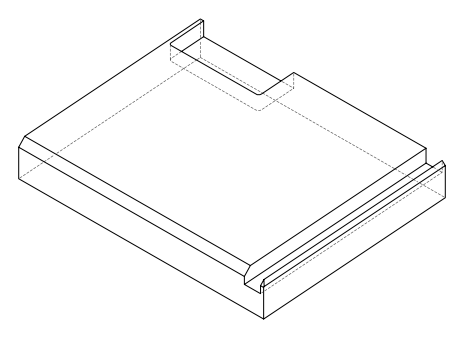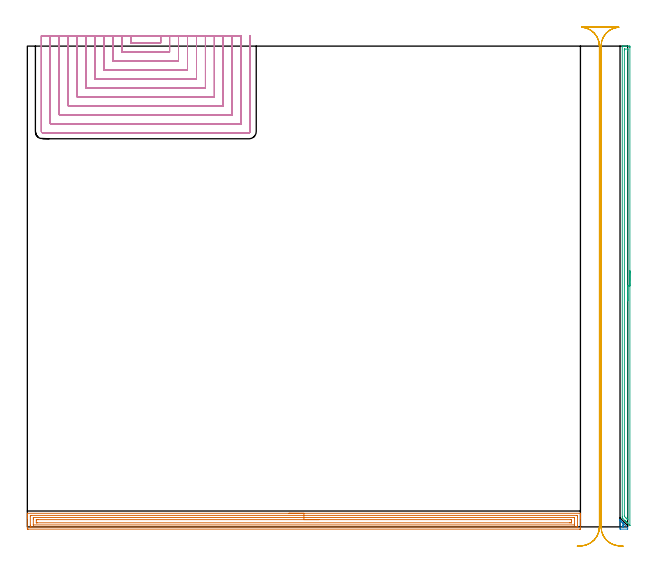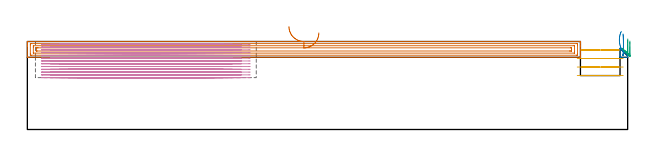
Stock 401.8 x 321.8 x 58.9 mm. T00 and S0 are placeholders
(PLAN: 5 operations, 2 tool changes, 109.8 min)
(1 AREA_MILL | FG_CHAMFER_SURFACE | UGT0205_001 | 12.09 min | 21140 mm3)
(2 AREA_MILL_1 | FG_CHAMFER_SURFACE_1 | UGT0205_001 | 0.23 min | 627 mm3)
(3 AREA_MILL_2 | FG_CHAMFER_SURFACE_2 | UGT0205_001 | 5.29 min | 14783 mm3)
(4 MILL_SLOT | SLOT_PARTIAL_RECTANGULAR | NXT0201_009 | Follow Part, ap 2, ae 75% | 86.14 min | 221576 mm3)
(5 MILL_RECTANGULAR_SLOT | SLOT_RECTANGULAR | UGT0201_109 | Follow Part, ap 6.35, ae 75% | 6.06 min | 190431 mm3)
(TOOL UGT0205_001 | Chamfer Mill 20 x 3 x 45 deg. | D20 FL50 Z2)
(TOOL NXT0201_009 | ENDMILL 8mm [2P460-0800-NA 1630] | D8 FL26 Z6)
(TOOL UGT0201_109 | End Mill 25.4 mm | D25.4 FL25 Z2)
(OP 1 AREA_MILL)
G17 G21 G94 G90
T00 M6
G54
G17 G0 G90 X175.1 Y9.1 S1061 M3
G43 Z68.9 H0
G94 G1 X175.138 Z68.028 F250.
X175.252 Z67.163
X175.441 Z66.312
X175.703 Z65.48
X176.037 Z64.674
X176.44 Z63.9
X176.909 Z63.164
X177.44 Z62.472
X178.029 Z61.829
X178.672 Z61.239
X179.364 Z60.708
X180.1 Z60.24
X180.874 Z59.837
X181.68 Z59.503
X182.512 Z59.241
X183.364 Z59.052
X184.228 Z58.938
X185.1 Z58.9
X370.028
X370.192 Y9.097 Z58.888
X370.195 Y9.096 Z58.887
X370.2 Y8.753 Z58.552
Y8.444 Z58.244
Y7.767 Z57.562
Y6.546 Z56.343
Y6.004 Z55.798
Y-0.777 Z49.021
X370.197 Y-1.048 Z48.749
X370.19 Y-1.492 Z48.306
X370.035 Y-1.496 Z48.302
X369.582 Y-1.5 Z48.3
X0.618
X0.179 Y-1.496 Z48.302
X0.01 Y-1.492 Z48.306
X0. Y-1.319 Z48.478
Y6.004 Z55.798
Y6.546 Z56.343
Y6.885 Z56.681
Y7.428 Z57.224
Y7.767 Z57.562
Y8.444 Z58.244
Y8.753 Z58.552
X0.005 Y9.096 Z58.887
X0.008 Y9.097 Z58.888
X0.172 Y9.1 Z58.9
X185.1
Y7.686 Z57.486
X367.795 Y7.685 Z57.485
X367.878
X368.165 Y7.679 Z57.479
X368.19 Y7.585 Z57.385
X368.197 Y7.37 Z57.17
X368.199 Y6.885 Z56.685
X368.2 Y6.486 Z56.286
X368.199 Y0.715 Z50.515
X368.198 Y0.317 Z50.117
X368.19 Y-0.077 Z49.723
X367.795 Y-0.084 Z49.716
X367.712 Y-0.085 Z49.715
X2.405
X2.322
X2.035 Y-0.079 Z49.721
X2.01 Y0.015 Z49.815
X2.003 Y0.23 Z50.03
X2.001 Y0.715 Z50.515
X2. Y1.115 Z50.915
X2.001 Y6.885 Z56.685
X2.002 Y7.283 Z57.083
X2.01 Y7.678 Z57.478
X2.405 Y7.684 Z57.484
X2.488 Y7.685 Z57.485
X185.1 Y7.686 Z57.486
Y6.272 Z56.072
X366.008 Y6.271 Z56.071
X366.099 Y6.27 Z56.07
X366.17 Y6.267 Z56.067
X366.185 Y6.265 Z56.065
X366.19 Y6.246 Z56.046
X366.194 Y6.193 Z55.993
X366.199 Y6.004 Z55.804
X366.2 Y2.289 Z52.089
X366.199 Y1.596 Z51.396
X366.198 Y1.409 Z51.209
X366.19 Y1.345 Z51.145
X366.187 Y1.335 Z51.135
X366.176 Y1.333 Z51.133
X366.144 Y1.33 Z51.13
X366.008 Y1.329 Z51.129
X4.192
X4.101 Y1.33 Z51.13
X4.03 Y1.333 Z51.133
X4.015 Y1.335 Z51.135
X4.01 Y1.354 Z51.154
X4.006 Y1.407 Z51.207
X4.001 Y1.596 Z51.396
X4. Y5.311 Z55.111
X4.001 Y6.004 Z55.804
X4.003 Y6.191 Z55.991
X4.01 Y6.255 Z56.055
X4.014 Y6.265 Z56.065
X4.024 Y6.267 Z56.067
X4.056 Y6.27 Z56.07
X4.192 Y6.271 Z56.071
X185.1 Y6.272 Z56.072
Y4.857 Z54.657
X363.597
X364.069 Y4.853 Z54.653
X364.177 Y4.85 Z54.65
X364.19 Y4.848 Z54.648
X364.193 Y4.827 Z54.627
X364.197 Y4.776 Z54.576
X364.199 Y4.673 Z54.473
X364.2 Y4.262 Z54.062
Y3.38 Z53.18
X364.199 Y2.929 Z52.729
X364.196 Y2.822 Z52.622
X364.192 Y2.769 Z52.569
X364.188 Y2.75 Z52.55
X364.16 Y2.748 Z52.548
X363.951 Y2.745 Z52.545
X363.328 Y2.743 Z52.543
X363.06
X6.603
X6.131 Y2.747 Z52.547
X6.023 Y2.75 Z52.55
X6.01 Y2.752 Z52.552
X6.007 Y2.773 Z52.573
X6.003 Y2.824 Z52.624
X6.001 Y2.927 Z52.727
X6. Y4.241 Z54.041
X6.002 Y4.671 Z54.471
X6.004 Y4.778 Z54.578
X6.009 Y4.831 Z54.631
X6.012 Y4.85 Z54.65
X6.04 Y4.852 Z54.652
X6.249 Y4.855 Z54.655
X6.872 Y4.857 Z54.657
X7.141
X185.1
X185.972 Z54.695
X186.837 Z54.809
X187.688 Z54.998
X188.52 Z55.26
X189.326 Z55.594
X190.1 Z55.997
X190.836 Z56.466
X191.528 Z56.997
X192.171 Z57.586
X192.76 Z58.229
X193.292 Z58.922
X193.76 Z59.657
X194.163 Z60.431
X194.497 Z61.237
X194.759 Z62.069
X194.948 Z62.921
X195.062 Z63.786
X195.1 Z64.657
G0 Z68.9
M5
M2
(OP 2 AREA_MILL_1)
G17 G21 G94 G90
T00 M6
G54
G17 G0 G90 X397.563 Y3.637 S1061 M3
G43 Z68.9 H0
Z65.684
G94 G1 X397.229 Y3.971 Z64.95 F250.
X396.942 Y4.258 Z64.178
X396.703 Y4.497 Z63.374
X396.515 Y4.685 Z62.543
X396.379 Y4.821 Z61.692
X396.295 Y4.905 Z60.828
X396.266 Y4.935 Z59.956
X396.29 Y4.91 Z59.085
X396.367 Y4.833 Z58.219
X396.498 Y4.702 Z57.367
X396.681 Y4.519 Z56.533
X396.914 Y4.286 Z55.726
X397.197 Y4.003 Z54.95
X397.526 Y3.674 Z54.212
X397.899 Y3.301 Z53.518
X398.314 Y2.887 Z52.872
X398.767 Y2.434 Z52.28
X399.254 Y1.946 Z51.745
X401.525 Y-0.325 Z49.475
X401.729 Y-0.533 Z49.267
X401.795 Y-0.605 Z49.191
X401.797 Y-0.697 Z49.099
X401.8 Y-0.909 Z48.89
Y-1.135 Z48.665
X401.799 Y-1.493 Z48.307
X401.789 Y-1.495 Z48.305
X401.608 Y-1.5 Z48.3
X397.062
X396.881 Y-1.497 Z48.303
X396.707 Y-1.493 Z48.307
X396.7 Y-1.135 Z48.665
Y4.436 Z54.234
Y4.472 Z54.269
X396.704 Z54.268
X396.733 Y4.46 Z54.255
X396.768 Y4.434 Z54.229
X397.354 Y3.846 Z53.645
X399.254 Y1.946 Z51.745
X398.708 Y0. Z49.8
X398.812 Y-0.068 Z49.732
X398.815 Y-0.075 Z49.725
X398.812 Y-0.078 Z49.722
X398.71 Y-0.052 Z49.748
X398.707 Y-0.01 Z49.79
X398.708 Y0. Z49.8
X398.761 Y0.588 Z50.442
X398.809 Y1.118 Z51.133
X398.851 Y1.586 Z51.867
X398.887 Y1.989 Z52.64
X398.918 Y2.323 Z53.446
X398.941 Y2.586 Z54.277
X398.958 Y2.776 Z55.128
X398.969 Y2.891 Z55.993
X398.972 Y2.931 Z56.865
X398.969 Y2.895 Z57.736
X398.959 Y2.783 Z58.601
X398.942 Y2.597 Z59.454
X398.919 Y2.337 Z60.286
X398.889 Y2.006 Z61.093
X398.853 Y1.607 Z61.867
X398.811 Y1.141 Z62.604
X398.763 Y0.614 Z63.297
X398.711 Y0.028 Z63.942
G0 Z68.9
M5
M2
(OP 3 AREA_MILL_2)
G17 G21 G94 G90
T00 M6
G54
G17 G0 G90 X403.3 Y171.35 S1061 M3
G43 Z68.9 H0
Z59.2
G94 G1 Y171.312 Z58.328 F250.
Y171.198 Z57.463
Y171.009 Z56.612
Y170.747 Z55.78
Y170.413 Z54.974
Y170.01 Z54.2
Y169.542 Z53.464
Y169.01 Z52.772
Y168.421 Z52.129
Y167.778 Z51.54
Y167.086 Z51.008
Y166.35 Z50.54
Y165.576 Z50.137
Y164.77 Z49.803
Y163.938 Z49.541
Y163.086 Z49.352
Y162.222 Z49.238
Y161.35 Z49.2
Y1.066
X403.299 Y1.018 Z49.201
X403.292 Y0.908 Z49.206
X401.794 Y2.405 Z50.704
X401.625 Y2.572 Z50.869
X401.463 Y2.736 Z51.035
X401.347 Y2.852 Z51.151
X401.188 Y3.01 Z51.307
X401.034 Y3.165 Z51.463
X400.901 Y3.298 Z51.597
X400.75 Y3.448 Z51.745
X400.605 Y3.594 Z51.892
X400.454 Y3.745 Z52.044
X400.312 Y3.886 Z52.183
X400.176 Y4.023 Z52.321
X400.008 Y4.191 Z52.49
X398.562 Y5.637 Z53.935
X398.225 Y5.977 Z54.275
X398.207 Y6. Z54.293
X398.2 Y6.87 Z54.3
Y321.634
X398.202 Y321.79 Z54.288
X398.333 Y321.798 Z54.159
X398.469 Y321.8 Z54.03
X398.787 Z53.712
X399.437 Z53.057
X400.638 Z51.859
X401.188 Z51.306
X402.663 Z49.833
X402.938 Y321.797 Z49.558
X403.292 Y321.79 Z49.204
X403.297 Y321.554 Z49.2
X403.3 Y321.188
Y320.818
Y161.35
X401.886 Z50.614
X401.885 Y5.265 Z50.615
X401.884 Y5.084 Z50.616
X401.881 Y4.872 Z50.619
X401.879 Y4.785 Z50.621
X401.826 Y4.834 Z50.674
X401.568 Y5.084 Z50.932
X401.188 Y5.462 Z51.312
X400.673 Y5.977 Z51.827
X400.312 Y6.339 Z52.188
X399.79 Y6.87 Z52.71
X399.621 Y7.053 Z52.879
X399.619 Y7.227 Z52.881
X399.615 Y7.582 Z52.885
Y319.221
X399.616 Y319.402 Z52.884
X399.621 Y319.757 Z52.879
X399.625 Y319.79 Z52.875
X399.688 Y319.794 Z52.812
X399.792 Y319.798 Z52.708
X399.923 Y319.8 Z52.577
X401.673 Y319.799 Z50.827
X401.83 Y319.794 Z50.67
X401.859 Y319.79 Z50.641
X401.879 Y319.784 Z50.621
X401.88 Y319.749 Z50.62
X401.884 Y319.584 Z50.616
X401.885 Y319.402 Z50.615
X401.886 Y318.689 Z50.614
Y161.35
Y160.478 Z50.652
Y159.614 Z50.766
Y158.762 Z50.955
Y157.93 Z51.217
Y157.124 Z51.551
Y156.35 Z51.954
Y155.614 Z52.423
Y154.922 Z52.954
Y154.279 Z53.543
Y153.69 Z54.186
Y153.158 Z54.878
Y152.69 Z55.614
Y152.287 Z56.388
Y151.953 Z57.194
Y151.691 Z58.026
Y151.502 Z58.878
Y151.388 Z59.743
Y151.35 Z60.614
G0 Z68.9
M5
M2
(OP 4 MILL_SLOT)
G17 G21 G94 G90
T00 M6
G54
G17 G0 G90 X69.4 Y328.8 S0 M3
G43 Z68.901 H1
Z57.039
G94 G1 Y325.8 F250.
Y323.8 F500.
X89.2
Y325.8
Y328.8 F250.
X63.4
Y325.8
Y317.8 F500.
X95.2
Y325.8
Y328.8 F250.
X57.4
Y325.8
Y311.8 F500.
X101.2
Y325.8
Y328.8 F250.
X51.4
Y325.8
Y305.8 F500.
X107.2
Y325.8
Y328.8 F250.
X45.4
Y325.8
Y299.8 F500.
X113.2
Y325.8
Y328.8 F250.
X39.4
Y325.8
Y293.8 F500.
X119.2
Y325.8
Y328.8 F250.
X33.4
Y325.8
Y287.8 F500.
X125.2
Y325.8
Y328.8 F250.
X27.4
Y325.8
Y281.8 F500.
X131.2
Y325.8
Y328.8 F250.
X21.4
Y325.8
Y275.8 F500.
X137.2
Y325.8
Y328.8 F250.
X15.4
Y325.8
Y269.8 F500.
X143.2
Y325.8
Y328.8 F250.
X9.4
Y325.8
Y264.6 F500.
G3 X10.2 Y263.8 R0.8
G1 X148.4
G3 X149.2 Y264.6 R0.8
G1 Y325.8
Y328.8 F250.
G0 X69.4 Z55.178
G1 Y325.8
Y323.8 F500.
X89.2
Y325.8
Y328.8 F250.
X63.4
Y325.8
Y317.8 F500.
X95.2
Y325.8
Y328.8 F250.
X57.4
Y325.8
Y311.8 F500.
X101.2
Y325.8
Y328.8 F250.
X51.4
Y325.8
Y305.8 F500.
X107.2
Y325.8
Y328.8 F250.
X45.4
Y325.8
Y299.8 F500.
X113.2
Y325.8
Y328.8 F250.
X39.4
Y325.8
Y293.8 F500.
X119.2
Y325.8
Y328.8 F250.
X33.4
Y325.8
Y287.8 F500.
X125.2
Y325.8
Y328.8 F250.
X27.4
Y325.8
Y281.8 F500.
X131.2
Y325.8
Y328.8 F250.
X21.4
Y325.8
Y275.8 F500.
X137.2
Y325.8
Y328.8 F250.
X15.4
Y325.8
Y269.8 F500.
X143.2
Y325.8
Y328.8 F250.
X9.4
Y325.8
Y264.6 F500.
G3 X10.2 Y263.8 R0.8
G1 X148.4
G3 X149.2 Y264.6 R0.8
G1 Y325.8
Y328.8 F250.
G0 X69.4 Z53.316
G1 Y325.8
Y323.8 F500.
X89.2
Y325.8
Y328.8 F250.
X63.4
Y325.8
Y317.8 F500.
X95.2
Y325.8
Y328.8 F250.
X57.4
Y325.8
Y311.8 F500.
X101.2
Y325.8
Y328.8 F250.
X51.4
Y325.8
Y305.8 F500.
X107.2
Y325.8
Y328.8 F250.
X45.4
Y325.8
Y299.8 F500.
X113.2
Y325.8
Y328.8 F250.
X39.4
Y325.8
Y293.8 F500.
X119.2
Y325.8
Y328.8 F250.
X33.4
Y325.8
Y287.8 F500.
X125.2
Y325.8
Y328.8 F250.
X27.4
Y325.8
Y281.8 F500.
X131.2
Y325.8
Y328.8 F250.
X21.4
Y325.8
Y275.8 F500.
X137.2
Y325.8
Y328.8 F250.
X15.4
Y325.8
Y269.8 F500.
X143.2
Y325.8
Y328.8 F250.
X9.4
Y325.8
Y264.6 F500.
G3 X10.2 Y263.8 R0.8
G1 X148.4
G3 X149.2 Y264.6 R0.8
G1 Y325.8
Y328.8 F250.
G0 X69.4 Z51.454
G1 Y325.8
Y323.8 F500.
X89.2
Y325.8
Y328.8 F250.
X63.4
Y325.8
Y317.8 F500.
X95.2
Y325.8
Y328.8 F250.
X57.4
Y325.8
Y311.8 F500.
X101.2
Y325.8
Y328.8 F250.
X51.4
Y325.8
Y305.8 F500.
X107.2
Y325.8
Y328.8 F250.
X45.4
Y325.8
Y299.8 F500.
X113.2
Y325.8
Y328.8 F250.
X39.4
Y325.8
Y293.8 F500.
X119.2
Y325.8
Y328.8 F250.
X33.4
Y325.8
Y287.8 F500.
X125.2
Y325.8
Y328.8 F250.
X27.4
Y325.8
Y281.8 F500.
X131.2
Y325.8
Y328.8 F250.
X21.4
Y325.8
Y275.8 F500.
X137.2
Y325.8
Y328.8 F250.
X15.4
Y325.8
Y269.8 F500.
X143.2
Y325.8
Y328.8 F250.
X9.4
Y325.8
Y264.6 F500.
G3 X10.2 Y263.8 R0.8
G1 X148.4
G3 X149.2 Y264.6 R0.8
G1 Y325.8
Y328.8 F250.
G0 X69.4 Z49.593
G1 Y325.8
Y323.8 F500.
X89.2
Y325.8
Y328.8 F250.
X63.4
Y325.8
Y317.8 F500.
X95.2
Y325.8
Y328.8 F250.
X57.4
Y325.8
Y311.8 F500.
X101.2
Y325.8
Y328.8 F250.
X51.4
Y325.8
Y305.8 F500.
X107.2
Y325.8
Y328.8 F250.
X45.4
Y325.8
Y299.8 F500.
X113.2
Y325.8
Y328.8 F250.
X39.4
Y325.8
Y293.8 F500.
X119.2
Y325.8
Y328.8 F250.
X33.4
Y325.8
Y287.8 F500.
X125.2
Y325.8
Y328.8 F250.
X27.4
Y325.8
Y281.8 F500.
X131.2
Y325.8
Y328.8 F250.
X21.4
Y325.8
Y275.8 F500.
X137.2
Y325.8
Y328.8 F250.
X15.4
Y325.8
Y269.8 F500.
X143.2
Y325.8
Y328.8 F250.
X9.4
Y325.8
Y264.6 F500.
G3 X10.2 Y263.8 R0.8
G1 X148.4
G3 X149.2 Y264.6 R0.8
G1 Y325.8
Y328.8 F250.
G0 X69.4 Z47.731
G1 Y325.8
Y323.8 F500.
X89.2
Y325.8
Y328.8 F250.
X63.4
Y325.8
Y317.8 F500.
X95.2
Y325.8
Y328.8 F250.
X57.4
Y325.8
Y311.8 F500.
X101.2
Y325.8
Y328.8 F250.
X51.4
Y325.8
Y305.8 F500.
X107.2
Y325.8
Y328.8 F250.
X45.4
Y325.8
Y299.8 F500.
X113.2
Y325.8
Y328.8 F250.
X39.4
Y325.8
Y293.8 F500.
X119.2
Y325.8
Y328.8 F250.
X33.4
Y325.8
Y287.8 F500.
X125.2
Y325.8
Y328.8 F250.
X27.4
Y325.8
Y281.8 F500.
X131.2
Y325.8
Y328.8 F250.
X21.4
Y325.8
Y275.8 F500.
X137.2
Y325.8
Y328.8 F250.
X15.4
Y325.8
Y269.8 F500.
X143.2
Y325.8
Y328.8 F250.
X9.4
Y325.8
Y264.6 F500.
G3 X10.2 Y263.8 R0.8
G1 X148.4
G3 X149.2 Y264.6 R0.8
G1 Y325.8
Y328.8 F250.
G0 X69.4 Z45.87
G1 Y325.8
Y323.8 F500.
X89.2
Y325.8
Y328.8 F250.
X63.4
Y325.8
Y317.8 F500.
X95.2
Y325.8
Y328.8 F250.
X57.4
Y325.8
Y311.8 F500.
X101.2
Y325.8
Y328.8 F250.
X51.4
Y325.8
Y305.8 F500.
X107.2
Y325.8
Y328.8 F250.
X45.4
Y325.8
Y299.8 F500.
X113.2
Y325.8
Y328.8 F250.
X39.4
Y325.8
Y293.8 F500.
X119.2
Y325.8
Y328.8 F250.
X33.4
Y325.8
Y287.8 F500.
X125.2
Y325.8
Y328.8 F250.
X27.4
Y325.8
Y281.8 F500.
X131.2
Y325.8
Y328.8 F250.
X21.4
Y325.8
Y275.8 F500.
X137.2
Y325.8
Y328.8 F250.
X15.4
Y325.8
Y269.8 F500.
X143.2
Y325.8
Y328.8 F250.
X9.4
Y325.8
Y264.6 F500.
G3 X10.2 Y263.8 R0.8
G1 X148.4
G3 X149.2 Y264.6 R0.8
G1 Y325.8
Y328.8 F250.
G0 X69.4 Z44.008
G1 Y325.8
Y323.8 F500.
X89.2
Y325.8
Y328.8 F250.
X63.4
Y325.8
Y317.8 F500.
X95.2
Y325.8
Y328.8 F250.
X57.4
Y325.8
Y311.8 F500.
X101.2
Y325.8
Y328.8 F250.
X51.4
Y325.8
Y305.8 F500.
X107.2
Y325.8
Y328.8 F250.
X45.4
Y325.8
Y299.8 F500.
X113.2
Y325.8
Y328.8 F250.
X39.4
Y325.8
Y293.8 F500.
X119.2
Y325.8
Y328.8 F250.
X33.4
Y325.8
Y287.8 F500.
X125.2
Y325.8
Y328.8 F250.
X27.4
Y325.8
Y281.8 F500.
X131.2
Y325.8
Y328.8 F250.
X21.4
Y325.8
Y275.8 F500.
X137.2
Y325.8
Y328.8 F250.
X15.4
Y325.8
Y269.8 F500.
X143.2
Y325.8
Y328.8 F250.
X9.4
Y325.8
Y264.6 F500.
G3 X10.2 Y263.8 R0.8
G1 X148.4
G3 X149.2 Y264.6 R0.8
G1 Y325.8
Y328.8 F250.
G0 X69.4 Z42.146
G1 Y325.8
Y323.8 F500.
X89.2
Y325.8
Y328.8 F250.
X63.4
Y325.8
Y317.8 F500.
X95.2
Y325.8
Y328.8 F250.
X57.4
Y325.8
Y311.8 F500.
X101.2
Y325.8
Y328.8 F250.
X51.4
Y325.8
Y305.8 F500.
X107.2
Y325.8
Y328.8 F250.
X45.4
Y325.8
Y299.8 F500.
X113.2
Y325.8
Y328.8 F250.
X39.4
Y325.8
Y293.8 F500.
X119.2
Y325.8
Y328.8 F250.
X33.4
Y325.8
Y287.8 F500.
X125.2
Y325.8
Y328.8 F250.
X27.4
Y325.8
Y281.8 F500.
X131.2
Y325.8
Y328.8 F250.
X21.4
Y325.8
Y275.8 F500.
X137.2
Y325.8
Y328.8 F250.
X15.4
Y325.8
Y269.8 F500.
X143.2
Y325.8
Y328.8 F250.
X9.4
Y325.8
Y264.6 F500.
G3 X10.2 Y263.8 R0.8
G1 X148.4
G3 X149.2 Y264.6 R0.8
G1 Y325.8
Y328.8 F250.
G0 X69.4 Z40.285
G1 Y325.8
Y323.8 F500.
X89.2
Y325.8
Y328.8 F250.
X63.4
Y325.8
Y317.8 F500.
X95.2
Y325.8
Y328.8 F250.
X57.4
Y325.8
Y311.8 F500.
X101.2
Y325.8
Y328.8 F250.
X51.4
Y325.8
Y305.8 F500.
X107.2
Y325.8
Y328.8 F250.
X45.4
Y325.8
Y299.8 F500.
X113.2
Y325.8
Y328.8 F250.
X39.4
Y325.8
Y293.8 F500.
X119.2
Y325.8
Y328.8 F250.
X33.4
Y325.8
Y287.8 F500.
X125.2
Y325.8
Y328.8 F250.
X27.4
Y325.8
Y281.8 F500.
X131.2
Y325.8
Y328.8 F250.
X21.4
Y325.8
Y275.8 F500.
X137.2
Y325.8
Y328.8 F250.
X15.4
Y325.8
Y269.8 F500.
X143.2
Y325.8
Y328.8 F250.
X9.4
Y325.8
Y264.6 F500.
G3 X10.2 Y263.8 R0.8
G1 X148.4
G3 X149.2 Y264.6 R0.8
G1 Y325.8
Y328.8 F250.
G0 X69.4 Z38.423
G1 Y325.8
Y323.8 F500.
X89.2
Y325.8
Y328.8 F250.
X63.4
Y325.8
Y317.8 F500.
X95.2
Y325.8
Y328.8 F250.
X57.4
Y325.8
Y311.8 F500.
X101.2
Y325.8
Y328.8 F250.
X51.4
Y325.8
Y305.8 F500.
X107.2
Y325.8
Y328.8 F250.
X45.4
Y325.8
Y299.8 F500.
X113.2
Y325.8
Y328.8 F250.
X39.4
Y325.8
Y293.8 F500.
X119.2
Y325.8
Y328.8 F250.
X33.4
Y325.8
Y287.8 F500.
X125.2
Y325.8
Y328.8 F250.
X27.4
Y325.8
Y281.8 F500.
X131.2
Y325.8
Y328.8 F250.
X21.4
Y325.8
Y275.8 F500.
X137.2
Y325.8
Y328.8 F250.
X15.4
Y325.8
Y269.8 F500.
X143.2
Y325.8
Y328.8 F250.
X9.4
Y325.8
Y264.6 F500.
G3 X10.2 Y263.8 R0.8
G1 X148.4
G3 X149.2 Y264.6 R0.8
G1 Y325.8
Y328.8 F250.
G0 X69.4 Z36.562
G1 Y325.8
Y323.8 F500.
X89.2
Y325.8
Y328.8 F250.
X63.4
Y325.8
Y317.8 F500.
X95.2
Y325.8
Y328.8 F250.
X57.4
Y325.8
Y311.8 F500.
X101.2
Y325.8
Y328.8 F250.
X51.4
Y325.8
Y305.8 F500.
X107.2
Y325.8
Y328.8 F250.
X45.4
Y325.8
Y299.8 F500.
X113.2
Y325.8
Y328.8 F250.
X39.4
Y325.8
Y293.8 F500.
X119.2
Y325.8
Y328.8 F250.
X33.4
Y325.8
Y287.8 F500.
X125.2
Y325.8
Y328.8 F250.
X27.4
Y325.8
Y281.8 F500.
X131.2
Y325.8
Y328.8 F250.
X21.4
Y325.8
Y275.8 F500.
X137.2
Y325.8
Y328.8 F250.
X15.4
Y325.8
Y269.8 F500.
X143.2
Y325.8
Y328.8 F250.
X9.4
Y325.8
Y264.6 F500.
G3 X10.2 Y263.8 R0.8
G1 X148.4
G3 X149.2 Y264.6 R0.8
G1 Y325.8
Y328.8 F250.
G0 X69.4 Z34.7
G1 Y325.8
Y323.8 F500.
X89.2
Y325.8
Y328.8 F250.
X63.4
Y325.8
Y317.8 F500.
X95.2
Y325.8
Y328.8 F250.
X57.4
Y325.8
Y311.8 F500.
X101.2
Y325.8
Y328.8 F250.
X51.4
Y325.8
Y305.8 F500.
X107.2
Y325.8
Y328.8 F250.
X45.4
Y325.8
Y299.8 F500.
X113.2
Y325.8
Y328.8 F250.
X39.4
Y325.8
Y293.8 F500.
X119.2
Y325.8
Y328.8 F250.
X33.4
Y325.8
Y287.8 F500.
X125.2
Y325.8
Y328.8 F250.
X27.4
Y325.8
Y281.8 F500.
X131.2
Y325.8
Y328.8 F250.
X21.4
Y325.8
Y275.8 F500.
X137.2
Y325.8
Y328.8 F250.
X15.4
Y325.8
Y269.8 F500.
X143.2
Y325.8
Y328.8 F250.
X9.4
Y325.8
Y264.6 F500.
G3 X10.2 Y263.8 R0.8
G1 X148.4
G3 X149.2 Y264.6 R0.8
G1 Y325.8
Y328.8 F250.
G0 Z68.901
M5
M2
(OP 5 MILL_RECTANGULAR_SLOT)
G17 G21 G94 G90
T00 M6
G54
G17 G0 G90 X396.419 Y-13.046 S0 M3
G43 Z68.901 H0
Z53.201
G94 G1 X393.515 Y-12.294 F250.
G2 X384. Y0. R12.7 F500.
G1 Y321.8
G2 X395.827 Y334.47 R12.7
G1 Y334.5
X371.073
Y334.47
G2 X382.9 Y321.8 R12.7
G1 Y0.
G2 X373.385 Y-12.294 R12.7
G1 X370.481 Y-13.047 F250.
G0 X398.821 Y-12.876 Z47.5
G1 X395.828 Y-12.67
G2 X384. Y0. R12.7 F500.
G1 Y321.8
G2 X395.827 Y334.47 R12.7
G1 Y334.5
X371.073
Y334.47
G2 X382.9 Y321.8 R12.7
G1 Y0.
G2 X371.072 Y-12.67 R12.7
G1 X368.079 Y-12.876 F250.
G0 X398.821 Z41.8
G1 X395.828 Y-12.67
G2 X384. Y0. R12.7 F500.
G1 Y321.8
G2 X395.827 Y334.47 R12.7
G1 Y334.5
X371.073
Y334.47
G2 X382.9 Y321.8 R12.7
G1 Y0.
G2 X371.072 Y-12.67 R12.7
G1 X368.079 Y-12.876 F250.
G0 X398.821 Z36.1
G1 X395.828 Y-12.67
G2 X384. Y0. R12.7 F500.
G1 Y321.8
G2 X395.827 Y334.47 R12.7
G1 Y334.5
X371.073
Y334.47
G2 X382.9 Y321.8 R12.7
G1 Y0.
G2 X371.072 Y-12.67 R12.7
G1 X368.079 Y-12.876 F250.
G0 Z68.901
M5
M2
